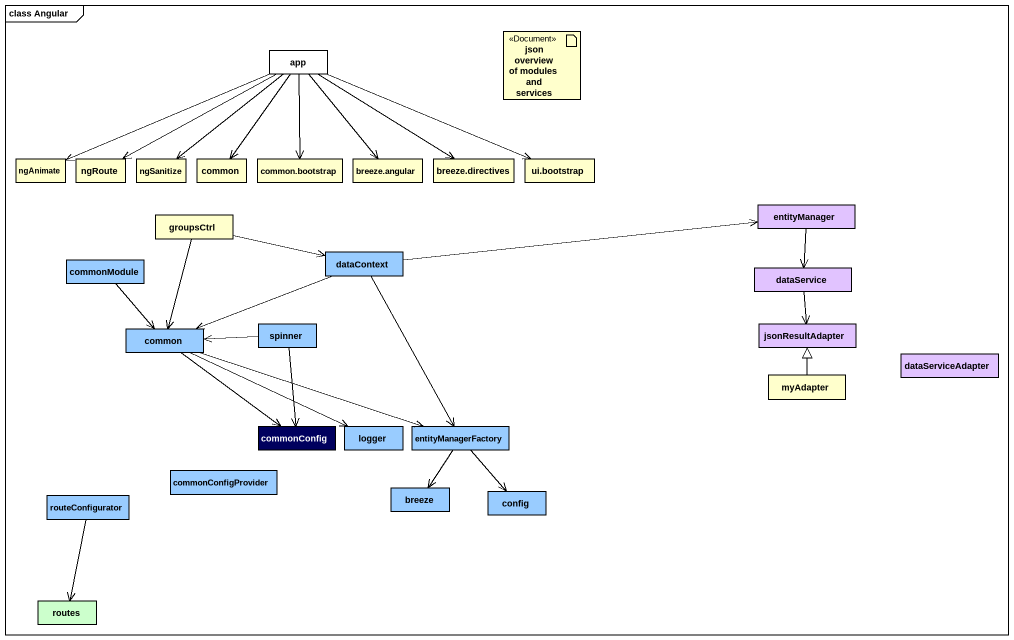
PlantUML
@startuml
mainframe class Angular
allowmixing
hide circle
hide empty members
class app #FFFFFF
artifact "json overview of modules and services" as json_overview_of_modules <<Document>>
class ngAnimate
class ngRoute
class ngSanitize
class common
class "common.bootstrap" as common_bootstrap
class "breeze.angular" as breeze_angular
class "breeze.directives" as breeze_directives
class "ui.bootstrap" as ui_bootstrap
class entityManager #E1C3FF
class groupsCtrl
class commonModule #99CCFF
class dataContext #99CCFF
class dataService #E1C3FF
class spinner #99CCFF
class jsonResultAdapter #E1C3FF
class "common" as common_2 #99CCFF
class dataServiceAdapter #E1C3FF
class myAdapter
class commonConfig #00005E
class logger #99CCFF
class entityManagerFactory #99CCFF
class commonConfigProvider #99CCFF
class routeConfigurator #99CCFF
class breeze #99CCFF
class config #99CCFF
class routes #CCFFCC
app -left-> ngAnimate
app -left-> ngRoute
app --> ngSanitize
app --> common
app --> common_bootstrap
app --> breeze_angular
app --> breeze_directives
app -right-> ui_bootstrap
entityManager --> dataService
groupsCtrl -right-> dataContext
groupsCtrl --> common_2
commonModule --> common_2
dataContext -right-> entityManager
dataContext -left-> common_2
dataContext --> entityManagerFactory
dataService --> jsonResultAdapter
spinner -left-> common_2
spinner --> commonConfig
common_2 --> commonConfig
common_2 -right-> logger
common_2 -right-> entityManagerFactory
myAdapter -up-|> jsonResultAdapter
entityManagerFactory --> breeze
entityManagerFactory --> config
routeConfigurator --> routes
@enduml
